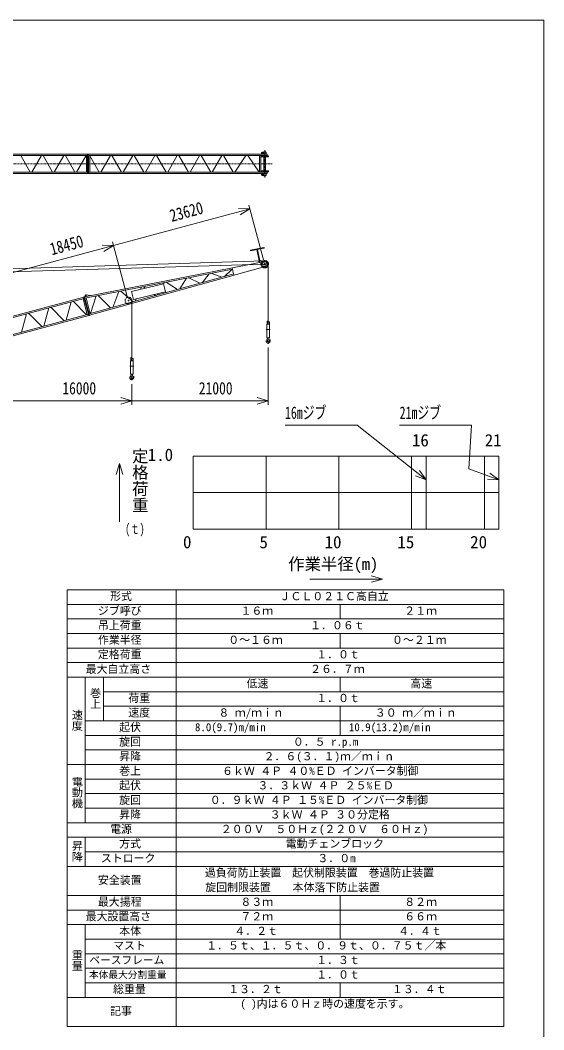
# Model space of a CAD drawing. Units: millimetres, scale not verified. Extents: x -205 to 103, y -154 to 143.
# Drawn here: x 7.1 to 103.1, y -42 to 143 of the extents above; entities that cross this region are included whole.
import ezdxf
from ezdxf.enums import TextEntityAlignment as Align

# ---------------------------------------------------------------- set-up
doc = ezdxf.new("R2010")
doc.units = ezdxf.units.MM
doc.header["$LTSCALE"] = 0.25
doc.header["$PDMODE"] = 32
doc.header["$PDSIZE"] = 0.125
doc.linetypes.add('USER1', pattern=[0.375, 0.25, -0.125])
doc.linetypes.add('USER2', pattern=[2, 1.25, -0.25, 0.25, -0.25])
doc.layers.add('0-0_SABU0', color=3, linetype='Continuous', lineweight=18)
doc.layers.add('0-2_A0', color=3, linetype='Continuous', lineweight=18)
doc.styles.add('@ＭＳ ゴシック', font='')
doc.styles.add('ＭＳ ゴシック', font='')
doc.styles.get('@ＭＳ ゴシック').set_extended_font_data('@MS Gothic')
doc.styles.get('ＭＳ ゴシック').set_extended_font_data('MS Gothic')

# ---------------------------------------------------------------- blocks, each defined once
blk = doc.blocks.new('M5')
at = {"layer": '0-0_SABU0', "color": 7}
for p, q in [((-12.6667, 10), (-25.8527, 10)), ((0, 0), (-12.6667, 10))]:
    blk.add_line(p, q, dxfattribs=at)
blk.add_lwpolyline([(-1.9416, 0.7684), (0, 0), (-1.198, 1.7102)], dxfattribs=at)
at = {"layer": '0-0_SABU0', "color": 7, "style": 'ＭＳ ゴシック', "width": 0.7}
blk.add_text('16mジブ', height=2.273, dxfattribs=at).set_placement((-25.8527, 10.5), align=Align.BOTTOM_LEFT)
blk = doc.blocks.new('M6')
at = {"layer": '0-0_SABU0', "color": 7}
blk.add_lwpolyline([(0, 0), (0.5, 8), (-12.686, 8)], dxfattribs=at)
at = {"layer": '0-0_SABU0', "color": 7, "style": 'ＭＳ ゴシック', "width": 0.7}
blk.add_text('21mジブ', height=2.273, dxfattribs=at).set_placement((-12.686, 8.5), align=Align.BOTTOM_LEFT)
blk = doc.blocks.new('M7')
at = {"layer": '0-0_SABU0', "color": 7}
blk.add_line((0, 0), (-5.5, 2), dxfattribs=at)
blk.add_lwpolyline([(-2.0846, 0.1196), (0, 0), (-1.6745, 1.2474)], dxfattribs=at)
blk = doc.blocks.new('D30')
at = {"layer": '0-0_SABU0', "color": 7}
for p, q in [((156.7257, 247.6037), (154.0415, 257.6215)), ((40.1468, 226.3788), (154.2226, 256.9454))]:
    blk.add_line(p, q, dxfattribs=at)
blk.add_lwpolyline([(152.1355, 257.0073), (154.2226, 256.9454), (152.4461, 255.8482)], dxfattribs=at)
at = {"layer": '0-0_SABU0', "color": 7, "style": 'ＭＳ ゴシック', "width": 0.8}
blk.add_text('23620', height=2.273, rotation=15, dxfattribs=at).set_placement((140.0627, 253.8958), align=Align.BOTTOM_LEFT)
blk = doc.blocks.new('D31')
at = {"layer": '0-0_SABU0', "color": 7}
for p, q in [((157.5569, 231.556), (157.5569, 221.0778)), ((52.5569, 221.7778), (157.5569, 221.7778))]:
    blk.add_line(p, q, dxfattribs=at)
blk.add_lwpolyline([(155.5569, 222.3778), (157.5569, 221.7778), (155.5569, 221.1778)], dxfattribs=at)
at = {"layer": '0-0_SABU0', "color": 7, "style": 'ＭＳ ゴシック', "width": 0.8}
blk.add_text('21000', height=2.273, dxfattribs=at).set_placement((144.8569, 222.2778), align=Align.BOTTOM_LEFT)
blk = doc.blocks.new('D33')
at = {"layer": '0-0_SABU0', "color": 7}
for p, q in [((132.5569, 224.8655), (132.5569, 221.0778)), ((52.5569, 217.6895), (52.5569, 222.4778)), ((52.5569, 221.7778), (132.5569, 221.7778))]:
    blk.add_line(p, q, dxfattribs=at)
blk.add_lwpolyline([(130.5569, 222.3778), (132.5569, 221.7778), (130.5569, 221.1778)], dxfattribs=at)
at = {"layer": '0-0_SABU0', "color": 7, "style": 'ＭＳ ゴシック', "width": 0.8}
blk.add_text('16000', height=2.273, dxfattribs=at).set_placement((119.8569, 222.2778), align=Align.BOTTOM_LEFT)
blk = doc.blocks.new('D34')
at = {"layer": '0-0_SABU0', "color": 7}
for p, q in [((40.1468, 226.3788), (129.2535, 250.2549)), ((131.7565, 240.9133), (129.0723, 250.931)), ((42.6499, 217.0372), (39.9656, 227.055))]:
    blk.add_line(p, q, dxfattribs=at)
blk.add_lwpolyline([(127.1663, 250.3168), (129.2535, 250.2549), (127.4769, 249.1577)], dxfattribs=at)
blk.add_circle((40.1468, 226.3788), 0.25, dxfattribs=at)
blk.add_circle((40.1468, 226.3788), 0.25, dxfattribs=at)
at = {"layer": '0-0_SABU0', "color": 7, "style": 'ＭＳ ゴシック', "width": 0.8}
blk.add_text('18450', height=2.273, rotation=15, dxfattribs=at).set_placement((118.1125, 247.7873), align=Align.BOTTOM_LEFT)

msp = doc.modelspace()

# ---------------------------------------------------------------- linework, layer by layer
at = {"layer": '0-0_SABU0'}
for p, q in [((-5.3149, 118.4595), (19.4943, 118.4595)), ((19.4943, 114.9345), (19.4943, 118.4845)), ((19.4943, 118.4845), (19.6543, 118.4845)), ((19.5743, 117.9845), (19.5743, 118.4845)), ((19.6543, 118.4845), (19.6543, 114.9345)), ((19.6543, 118.4595), (52.3956, 118.4595)), ((51.6828, 118.862), (51.4828, 118.862)), ((51.6828, 118.522), (51.4828, 118.522)), ((51.5578, 118.5045), (52.3078, 118.5045)), ((51.5578, 118.5045), (51.5578, 118.4595)), ((51.6828, 118.517), (51.6828, 118.867)), ((51.6828, 118.867), (52.1828, 118.867)), ((51.6828, 118.517), (52.1828, 118.517)), ((51.7578, 118.867), (51.7578, 118.9145)), ((51.7578, 118.9145), (52.1078, 118.9145)), ((51.7578, 118.8845), (52.1078, 118.8845)), ((51.7578, 118.8795), (52.1078, 118.8795)), ((51.7578, 118.5045), (51.7578, 118.517)), ((52.1078, 118.867), (52.1078, 118.9145)), ((52.1078, 118.5045), (52.1078, 118.517)), ((52.1828, 118.517), (52.1828, 118.867)), ((52.3078, 118.5045), (52.3078, 118.4595)), ((52.3956, 118.4595), (52.3956, 118.2095)), ((-5.3149, 118.2095), (19.4943, 118.2095)), ((8.9867, 115.2095), (7.2356, 118.2095)), ((11.0296, 118.2095), (9.2785, 115.2095)), ((13.0726, 115.2095), (11.3215, 118.2095)), ((15.1155, 118.2095), (13.3644, 115.2095)), ((17.1584, 115.2095), (15.4073, 118.2095)), ((19.2014, 118.2095), (17.4503, 115.2095)), ((19.2943, 115.2095), (19.2943, 118.2095)), ((19.4943, 117.9845), (19.6543, 117.9845)), ((19.6543, 118.2095), (52.3956, 118.2095)), ((19.9043, 118.2095), (19.9043, 115.2095)), ((21.6183, 115.2095), (19.9043, 118.1468)), ((23.6606, 118.2095), (21.91, 115.2095)), ((25.7029, 115.2095), (23.9523, 118.2095)), ((27.7452, 118.2095), (25.9947, 115.2095)), ((29.7875, 115.2095), (28.037, 118.2095)), ((31.8298, 118.2095), (30.0793, 115.2095)), ((33.8721, 115.2095), (32.1216, 118.2095)), ((35.9144, 118.2095), (34.1639, 115.2095)), ((37.9567, 115.2095), (36.2062, 118.2095)), ((39.999, 118.2095), (38.2485, 115.2095)), ((42.0413, 115.2095), (40.2908, 118.2095)), ((44.0836, 118.2095), (42.3331, 115.2095)), ((46.126, 115.2095), (44.3754, 118.2095)), ((48.4955, 118.2095), (46.4429, 115.2095)), ((50.8903, 115.2095), (48.8376, 118.2095)), ((50.9828, 118.2095), (50.9828, 115.2095)), ((51.2328, 115.2095), (51.2328, 118.2095)), ((51.2378, 117.9957), (51.2378, 118.1732)), ((51.2378, 118.1732), (52.6278, 118.1732)), ((51.2378, 117.9957), (52.6278, 117.9957)), ((51.5805, 118.1732), (51.5853, 118.1945)), ((51.5853, 117.9745), (51.5805, 117.9957)), ((51.5853, 118.1945), (52.2803, 118.1945)), ((51.5853, 117.9745), (52.2803, 117.9745)), ((51.742, 116.8095), (51.742, 116.6095)), ((51.742, 116.8095), (52.1235, 116.8095)), ((51.742, 116.6095), (52.1235, 116.6095)), ((51.7815, 116.8095), (51.7815, 117.9695)), ((51.7815, 115.4495), (51.7815, 116.6095)), ((52.084, 116.8095), (52.084, 117.9695)), ((52.084, 115.4495), (52.084, 116.6095)), ((52.1235, 116.8095), (52.1235, 116.6095)), ((52.2851, 118.1732), (52.2803, 118.1945)), ((52.2803, 117.9745), (52.2851, 117.9957)), ((52.6278, 117.9957), (52.6278, 118.1732)), ((-5.3149, 115.2095), (19.4943, 115.2095)), ((-5.3149, 114.9595), (19.4943, 114.9595)), ((19.4943, 115.4345), (19.6543, 115.4345)), ((19.4943, 114.9345), (19.6543, 114.9345)), ((19.5743, 114.9345), (19.5743, 115.4345)), ((19.6543, 115.2095), (52.3956, 115.2095)), ((19.6543, 114.9595), (52.3956, 114.9595)), ((51.2378, 115.4232), (52.6278, 115.4232)), ((51.2378, 115.2457), (51.2378, 115.4232)), ((51.2378, 115.2457), (52.6278, 115.2457)), ((51.6828, 114.897), (51.4828, 114.897)), ((51.5578, 114.9145), (51.5578, 114.9595)), ((51.5578, 114.9145), (52.3078, 114.9145)), ((51.5853, 115.4445), (51.5805, 115.4232)), ((51.5805, 115.2457), (51.5853, 115.2245)), ((51.5853, 115.4445), (52.2803, 115.4445)), ((51.5853, 115.2245), (52.2803, 115.2245)), ((51.6828, 114.902), (51.6828, 114.552)), ((51.6828, 114.902), (52.1828, 114.902)), ((51.7578, 114.9145), (51.7578, 114.902)), ((52.1078, 114.9145), (52.1078, 114.902)), ((52.1828, 114.902), (52.1828, 114.552)), ((52.2803, 115.4445), (52.2851, 115.4232)), ((52.2851, 115.2457), (52.2803, 115.2245)), ((52.3078, 114.9145), (52.3078, 114.9595)), ((52.3656, 115.2095), (52.3656, 114.9595)), ((52.3956, 114.9595), (52.3956, 115.2095)), ((52.6278, 115.2457), (52.6278, 115.4232)), ((51.6828, 114.557), (51.4828, 114.557)), ((51.6828, 114.552), (52.1828, 114.552)), ((51.7578, 114.5045), (51.7578, 114.552)), ((51.7578, 114.5395), (52.1078, 114.5395)), ((51.7578, 114.5345), (52.1078, 114.5345)), ((51.7578, 114.5045), (52.1078, 114.5045)), ((52.1078, 114.5045), (52.1078, 114.552)), ((49.3029, 100.8832), (49.3186, 100.8863)), ((49.3029, 100.8832), (49.325, 100.7704)), ((49.3166, 100.8966), (51.7701, 101.3765)), ((49.3166, 100.8966), (49.3427, 100.7631)), ((49.325, 100.7704), (49.3407, 100.7734)), ((49.3427, 100.7631), (51.7962, 101.2431)), ((50.5027, 100.99), (50.9101, 98.9075)), ((50.6362, 101.0162), (51.0436, 98.9336)), ((51.913, 98.9557), (-64.4592, 95.2742)), ((51.9328, 98.331), (-64.4431, 94.7645)), ((18.9397, 92.338), (52.2707, 98.8578)), ((50.7069, 98.8678), (51.2467, 98.9734)), ((50.7185, 98.8089), (50.7069, 98.8678)), ((50.7127, 98.8383), (51.2525, 98.9439)), ((50.7185, 98.8089), (51.2582, 98.9145)), ((50.9216, 98.8486), (50.9696, 98.6033)), ((51.0551, 98.8747), (51.1031, 98.6294)), ((51.2582, 98.9145), (51.2467, 98.9734)), ((51.4816, 98.6097), (52.2115, 98.7822)), ((51.4816, 98.6097), (51.654, 97.8798)), ((52.2707, 98.8578), (52.2999, 98.8647)), ((52.4999, 98.018), (52.2999, 98.8647)), ((52.5578, 87.331), (52.5578, 98.331)), ((19.0045, 92.0959), (46.0426, 97.3848)), ((19.7812, 89.1972), (46.2417, 96.5416)), ((19.846, 88.9557), (52.4707, 98.0111)), ((40.4408, 94.9315), (41.773, 96.5496)), ((42.2221, 96.6375), (44.0794, 95.9414)), ((44.5453, 96.0707), (45.9045, 97.3578)), ((46.2992, 96.2981), (45.985, 97.6283)), ((52.4707, 98.0111), (52.4999, 98.018)), ((27.5474, 93.3441), (33.3867, 94.7234)), ((33.3754, 94.7208), (33.4878, 94.9289)), ((33.7327, 93.2587), (33.3867, 94.7234)), ((33.8895, 95.0075), (35.9471, 93.6842)), ((36.3523, 93.7967), (37.6297, 95.7391)), ((38.0505, 95.8215), (40.017, 94.8139)), ((19.0624, 92.362), (19.0336, 92.5092)), ((19.1985, 92.6869), (19.9851, 92.5934)), ((19.9947, 92.5443), (19.9851, 92.5934)), ((20.0221, 89.264), (21.0438, 92.4948)), ((23.7313, 90.2936), (21.4179, 92.568)), ((24.1009, 90.3962), (25.1933, 93.3065)), ((25.5729, 93.3807), (27.8048, 91.4242)), ((27.8933, 91.8794), (27.5474, 93.3441)), ((27.8933, 91.8794), (33.7327, 93.2587)), ((29.1641, 93.726), (29.3387, 94.1174)), ((29.7295, 94.1938), (30.0639, 93.9386)), ((31.6111, 92.7576), (31.8772, 92.5546)), ((32.2641, 92.662), (32.4187, 92.9484)), ((-6.0294, 85.6471), (18.7852, 92.2961)), ((-5.9647, 85.4056), (18.8499, 92.0547)), ((15.5747, 88.0712), (16.4734, 91.4179)), ((16.8412, 91.5164), (19.2928, 89.0675)), ((19.4332, 89.1051), (18.6568, 92.0029)), ((18.7788, 92.3203), (18.9333, 92.3617)), ((19.6976, 88.8913), (18.7788, 92.3203)), ((18.9855, 91.858), (18.856, 92.341)), ((18.9082, 91.8373), (19.0627, 91.8787)), ((19.8521, 88.9327), (18.9333, 92.3617)), ((19.974, 89.2507), (19.2013, 92.1344)), ((27.5886, 80.6405), (27.5886, 91.6405)), ((28.184, 91.5295), (28.3928, 91.9974)), ((-5.1882, 82.5078), (19.6264, 89.1569)), ((-5.1235, 82.2663), (19.6911, 88.9154)), ((7.4029, 85.8816), (8.3017, 89.2283)), ((8.6694, 89.3268), (11.1211, 86.8779)), ((11.4888, 86.9764), (12.3876, 90.3231)), ((12.7553, 90.4216), (15.207, 87.9727)), ((19.5682, 89.3742), (19.7227, 89.4156)), ((19.7749, 88.912), (19.6454, 89.3949)), ((19.6976, 88.8913), (19.8521, 88.9327)), ((52.3078, 84.831), (52.3078, 87.331)), ((52.3078, 87.331), (52.8078, 87.331)), ((52.3578, 87.331), (52.3578, 87.906)), ((52.3578, 87.906), (52.4828, 87.906)), ((52.3578, 87.731), (52.8078, 87.731)), ((52.4828, 87.731), (52.4828, 87.906)), ((52.8078, 87.331), (52.8078, 87.731)), ((52.8078, 84.831), (52.8078, 87.331)), ((52.1828, 86.331), (52.9328, 86.331)), ((52.3078, 84.831), (52.8078, 84.831)), ((52.4578, 84.7488), (52.4578, 84.831)), ((52.6578, 84.6018), (52.6578, 84.831)), ((52.6833, 84.1488), (52.8937, 84.4702)), ((52.9326, 84.2199), (52.9396, 84.4558)), ((27.2136, 79.6405), (27.9636, 79.6405)), ((27.3386, 78.1405), (27.3386, 80.6405)), ((27.3386, 80.6405), (27.8386, 80.6405)), ((27.3886, 80.6405), (27.3886, 81.2155)), ((27.3886, 81.2155), (27.5136, 81.2155)), ((27.3886, 81.0405), (27.8386, 81.0405)), ((27.5136, 81.0405), (27.5136, 81.2155)), ((27.8386, 80.6405), (27.8386, 81.0405)), ((27.8386, 78.1405), (27.8386, 80.6405)), ((27.3386, 78.1405), (27.8386, 78.1405)), ((27.4886, 78.0583), (27.4886, 78.1405)), ((27.6886, 77.9113), (27.6886, 78.1405)), ((27.7141, 77.4584), (27.9245, 77.7797)), ((27.9634, 77.5294), (27.9704, 77.7653)), ((38.8357, 63.1326), (94.8357, 63.1326)), ((38.8357, 63.1326), (38.8357, 49.7993)), ((52.1691, 63.1326), (52.1691, 49.7993)), ((65.5024, 63.1326), (65.5024, 49.7993)), ((78.8357, 63.1326), (78.8357, 49.7993)), ((81.5024, 63.1326), (81.5024, 49.7993)), ((92.1691, 63.1326), (92.1691, 49.7993)), ((94.8357, 63.1326), (94.8357, 49.7993)), ((25.3357, 51.1326), (25.3357, 61.7993)), ((38.8357, 56.4659), (94.8357, 56.4659)), ((94.8357, 49.7993), (38.8357, 49.7993)), ((60.1691, 40.6326), (73.5024, 40.6326)), ((15.7301, 38.6465), (95.7301, 38.6465)), ((15.7301, 38.6465), (15.7301, -41.3535)), ((35.7301, 38.6465), (35.7301, -41.3535)), ((95.7301, 38.6465), (95.7301, -41.3535)), ((15.7301, 35.9799), (95.7301, 35.9799)), ((65.7301, 33.3132), (65.7301, 35.9799)), ((15.7301, 33.3132), (95.7301, 33.3132)), ((15.7301, 30.6465), (95.7301, 30.6465)), ((65.7301, 27.9799), (65.7301, 30.6465)), ((15.7301, 27.9799), (95.7301, 27.9799)), ((15.7301, 25.3132), (95.7301, 25.3132)), ((15.7301, 22.6465), (95.7301, 22.6465)), ((19.0567, -4.0201), (19.0567, 22.6465)), ((22.3834, 22.6465), (22.3834, 14.6465)), ((65.7301, 22.6465), (65.7301, 19.9799)), ((22.3834, 19.9799), (95.7301, 19.9799)), ((22.3834, 17.3132), (95.7301, 17.3132)), ((65.7301, 17.3132), (65.7301, 11.9799)), ((19.0567, 14.6465), (95.7301, 14.6465)), ((19.0567, 11.9799), (95.7301, 11.9799)), ((19.0567, 9.3132), (95.7301, 9.3132)), ((15.7301, 6.6465), (95.7301, 6.6465)), ((19.0567, 3.9799), (95.7301, 3.9799)), ((19.0567, 1.3132), (95.7301, 1.3132)), ((19.0567, -1.3535), (95.7301, -1.3535)), ((15.7301, -4.0201), (95.7301, -4.0201)), ((15.7301, -6.6868), (95.7301, -6.6868)), ((19.0567, -12.0201), (19.0567, -6.6868)), ((19.0567, -9.3535), (95.7301, -9.3535)), ((15.7301, -12.0201), (95.7301, -12.0201)), ((15.7301, -17.3535), (95.7301, -17.3535)), ((65.7301, -25.3535), (65.7301, -17.3535)), ((15.7301, -20.0201), (95.7301, -20.0201)), ((15.7301, -22.6868), (95.7301, -22.6868)), ((19.0567, -36.0201), (19.0567, -22.6868)), ((19.0567, -25.3535), (95.7301, -25.3535)), ((19.0567, -28.0201), (95.7301, -28.0201)), ((19.0567, -30.6868), (95.7301, -30.6868)), ((19.0567, -33.3535), (95.7301, -33.3535)), ((65.7301, -36.0201), (65.7301, -33.3535)), ((15.7301, -36.0201), (95.7301, -36.0201)), ((15.7301, -41.3535), (95.7301, -41.3535))]:
    msp.add_line(p, q, dxfattribs=at)
at = {"layer": '0-0_SABU0', "linetype": 'USER2'}
for p, q in [((51.9328, 114.2095), (51.9328, 119.2095)), ((-69.3181, 116.7095), (53.3069, 116.7095)), ((19.3993, 118.2845), (19.7493, 118.2845)), ((19.3993, 115.1345), (19.7493, 115.1345)), ((18.7146, 92.096), (19.101, 92.1996)), ((19.5299, 89.0534), (19.9163, 89.1569))]:
    msp.add_line(p, q, dxfattribs=at)
at = {"layer": '0-0_SABU0'}
for points in [[(51.654, 97.8798), (52.3839, 98.0522), (52.2115, 98.7822)], [(24.7357, 59.7993), (25.3357, 61.7993), (25.9357, 59.7993)], [(71.5024, 41.2326), (73.5024, 40.6326), (71.5024, 40.0326)]]:
    msp.add_lwpolyline(points, dxfattribs=at)
for centre, radius in [((51.4828, 118.692), 0.0575), ((51.4828, 114.727), 0.0575), ((51.9328, 98.331), 0.1375), ((19.1808, 92.538), 0.0525)]:
    msp.add_circle(centre, radius, dxfattribs=at)
at = {"layer": '0-0_SABU0', "linetype": 'USER2'}
for centre in [(51.9328, 98.331), (26.9636, 91.6405)]:
    msp.add_circle(centre, 0.625, dxfattribs=at)
at = {"layer": '0-0_SABU0'}
for centre, radius, start, end in [((51.4828, 118.692), 0.17, 90, 270), ((51.4828, 114.727), 0.17, 90, 270), ((51.7832, 101.3098), 0.068, 281.06777, 101.06777), ((51.9328, 98.331), 0.695, 236.0947, 150.48567), ((19.1808, 92.538), 0.15, 83.22028, 191.06777), ((52.5578, 84.231), 0.375, 124.0558, 358.30771), ((52.2078, 84.7488), 0.25, 304.0558, 0), ((52.5578, 84.231), 0.15, 112.02431, 326.78875), ((52.4078, 84.6018), 0.25, 292.02431, 0), ((52.9146, 84.4565), 0.025, 358.30771, 146.78875), ((27.5886, 77.5405), 0.375, 124.0558, 358.30771), ((27.2386, 78.0583), 0.25, 304.0558, 0), ((27.4386, 77.9113), 0.25, 292.02431, 0), ((27.9454, 77.7661), 0.025, 358.30771, 146.78875), ((27.5886, 77.5405), 0.15, 112.02431, 326.78875)]:
    msp.add_arc(centre, radius, start, end, dxfattribs=at)
at = {"layer": '0-0_SABU0', "linetype": 'USER1'}
msp.add_arc((51.9328, 98.331), 0.695, 150.48567, 236.0947, dxfattribs=at)
at = {"layer": '0-0_SABU0'}
for p in [(51.9328, 98.331), (26.9636, 91.6405), (52.5569, 83.856), (27.5569, 77.1655)]:
    msp.add_point(p, dxfattribs=at)
at = {"layer": '0-2_A0'}
msp.add_line((-103.8822, 143.0276), (103.0559, 143.0276), dxfattribs=at)
msp.add_lwpolyline([(-103.8822, -140.9914), (103.0559, -140.9914), (103.0559, 143.0276)], dxfattribs=at)

# ---------------------------------------------------------------- block references
at = {"layer": '0-0_SABU0'}
for name, p in [('D30', (-105, -148.5)), ('D34', (-105, -148.5)), ('D31', (-105, -148.5)), ('D33', (-105, -148.5)), ('M5', (81.5024, 58.7993)), ('M6', (89.3357, 60.7993)), ('M7', (94.8357, 58.7993))]:
    msp.add_blockref(name, p, dxfattribs=at)

# ---------------------------------------------------------------- texts
at = {"layer": '0-0_SABU0', "color": 7, "style": 'ＭＳ ゴシック'}
for s, height, p in [('16', 2.273, (78.9024, 64.2493)), ('21', 2.273, (92.2357, 64.2493)), ('1.0', 2.273, (30.5074, 61.5826)), ('0', 2.273, (36.9641, 45.5826)), ('5', 2.273, (50.9641, 45.5826)), ('10', 2.273, (62.9024, 45.5826)), ('15', 2.273, (76.2357, 45.5826)), ('20', 2.273, (89.5691, 45.5826)), ('作業半径(m)', 2.199, (56.2307, 41.6326)), ('形式', 1.466, (23.6101, 36.3132)), ('ＪＣＬ０２１Ｃ高自立', 1.466, (54.6501, 36.3132)), ('ジブ呼び', 1.466, (21.3701, 33.6465)), ('１６ｍ', 1.466, (47.4901, 33.6465)), ('２１ｍ', 1.466, (77.4901, 33.6465)), ('吊上荷重', 1.466, (21.3701, 30.9799)), ('１．０６ｔ', 1.466, (60.2501, 30.9799)), ('作業半径', 1.466, (21.3701, 28.3132)), ('０～１６ｍ', 1.466, (45.2501, 28.3132)), ('０～２１ｍ', 1.466, (75.2501, 28.3132)), ('定格荷重', 1.466, (21.3701, 25.6465)), ('１．０ｔ', 1.466, (61.3701, 25.6465)), ('最大自立高さ', 1.466, (19.1301, 22.9799)), ('２６．７ｍ', 1.466, (60.2501, 22.9799)), ('低速', 1.466, (48.6101, 20.3132)), ('高速', 1.466, (78.6101, 20.3132)), (',', 0.00978, (20.7149, 18.6399)), ('荷重', 1.466, (26.9367, 17.6465)), ('１．０ｔ', 1.466, (61.3701, 17.6465)), ('速度', 1.466, (26.9367, 14.9799)), ('８ ｍ/ｍｉｎ', 1.466, (43.4501, 14.9799)), ('３０ ｍ／ｍｉｎ', 1.466, (72.1101, 14.9799)), ('起伏', 1.466, (25.2734, 12.3132)), ('8.0(9.7)m/min', 1.466, (39.1501, 12.3132)), ('10.9(13.2)m/min', 1.466, (67.3501, 12.3132)), ('旋回', 1.466, (25.2734, 9.6465)), ('０．５ r.p.m', 1.466, (57.0901, 9.6465)), ('昇降', 1.466, (25.2734, 6.9799)), ('２．６(３．１)ｍ／ｍｉｎ', 1.466, (51.7301, 6.9799)), ('巻上', 1.466, (25.2734, 4.3132)), ('６ｋＷ ４Ｐ ４０%ＥＤ インバータ制御', 1.466, (44.1101, 4.3132)), ('起伏', 1.466, (25.2734, 1.6465)), ('３．３ｋＷ ４Ｐ ２５%ＥＤ', 1.466, (50.6101, 1.6465)), ('旋回', 1.466, (25.2734, -1.0201)), ('０．９ｋＷ ４Ｐ １５%ＥＤ インバータ制御', 1.466, (41.8701, -1.0201)), ('昇降', 1.466, (25.2734, -3.6868)), ('３ｋＷ ４Ｐ ３０分定格', 1.466, (52.8501, -3.6868)), ('電源', 1.466, (23.6101, -6.3535)), ('２００Ｖ\u3000５０Ｈｚ(２２０Ｖ\u3000６０Ｈｚ)', 1.466, (43.8901, -6.3535)), ('方式', 1.466, (25.2734, -9.0201)), ('電動チェンブロック', 1.466, (55.7701, -9.0201)), ('ストローク', 1.466, (21.9134, -11.6868)), ('３．０m', 1.466, (61.5901, -11.6868)), ('過負荷防止装置  起伏制限装置  巻過防止装置', 1.466, (40.9701, -14.3535)), ('安全装置', 1.466, (21.3701, -15.6868)), ('旋回制限装置  \u3000本体落下防止装置', 1.466, (41.0434, -17.0201)), ('最大揚程', 1.466, (21.3701, -19.6868)), ('８３ｍ', 1.466, (47.4901, -19.6868)), ('８２ｍ', 1.466, (77.4901, -19.6868)), ('最大設置高さ', 1.466, (19.1301, -22.3535)), ('７２ｍ', 1.466, (47.4901, -22.3535)), ('６６ｍ', 1.466, (77.4901, -22.3535)), ('本体', 1.466, (25.2734, -25.0201)), ('４．２ｔ', 1.466, (46.3701, -25.0201)), ('４．４ｔ', 1.466, (76.3701, -25.0201)), ('マスト', 1.466, (24.1534, -27.6868)), ('１．５ｔ、１．５ｔ、０．９ｔ、０．７５ｔ／本', 1.466, (41.2101, -27.6868)), ('ベースフレーム', 1.436, (19.8186, -30.333)), ('１．３ｔ', 1.466, (61.3701, -30.3535)), ('本体最大分割重量', 1.269, (19.7298, -32.8855)), ('１．０ｔ', 1.466, (61.3701, -33.0201)), ('総重量', 1.466, (24.1534, -35.6868)), ('１３．２ｔ', 1.466, (45.2501, -35.6868)), ('１３．４ｔ', 1.466, (75.2501, -35.6868)), ('( )内は６０Ｈｚ時の速度を示す。', 1.466, (47.4701, -38.3535)), ('記事', 1.466, (23.6101, -39.6868))]:
    msp.add_text(s, height=height, dxfattribs=at).set_placement(p, align=Align.BOTTOM_LEFT)
at = {"layer": '0-0_SABU0', "color": 7, "style": '@ＭＳ ゴシック'}
for s, height, p in [('定格荷重\u3000', 2.199, (27.3357, 64.6859)), ('巻上', 1.466, (19.7201, 20.7665)), ('巻上', 0.00978, (20.7134, 18.6607)), ('速度', 1.466, (16.3934, 16.7665)), ('電動機', 1.466, (16.3934, 4.5532)), ('昇降', 1.466, (16.3934, -7.2335)), ('重量', 1.466, (16.3934, -27.2335))]:
    msp.add_text(s, height=height, rotation=270, dxfattribs=at).set_placement(p, align=Align.BOTTOM_LEFT)
at = {"layer": '0-0_SABU0', "color": 7, "style": 'ＭＳ ゴシック', "width": 0.7}
msp.add_text('(ｔ)', height=1.833, dxfattribs=at).set_placement((26.3781, 48.366), align=Align.BOTTOM_LEFT)

doc.saveas('drawing.dxf')
